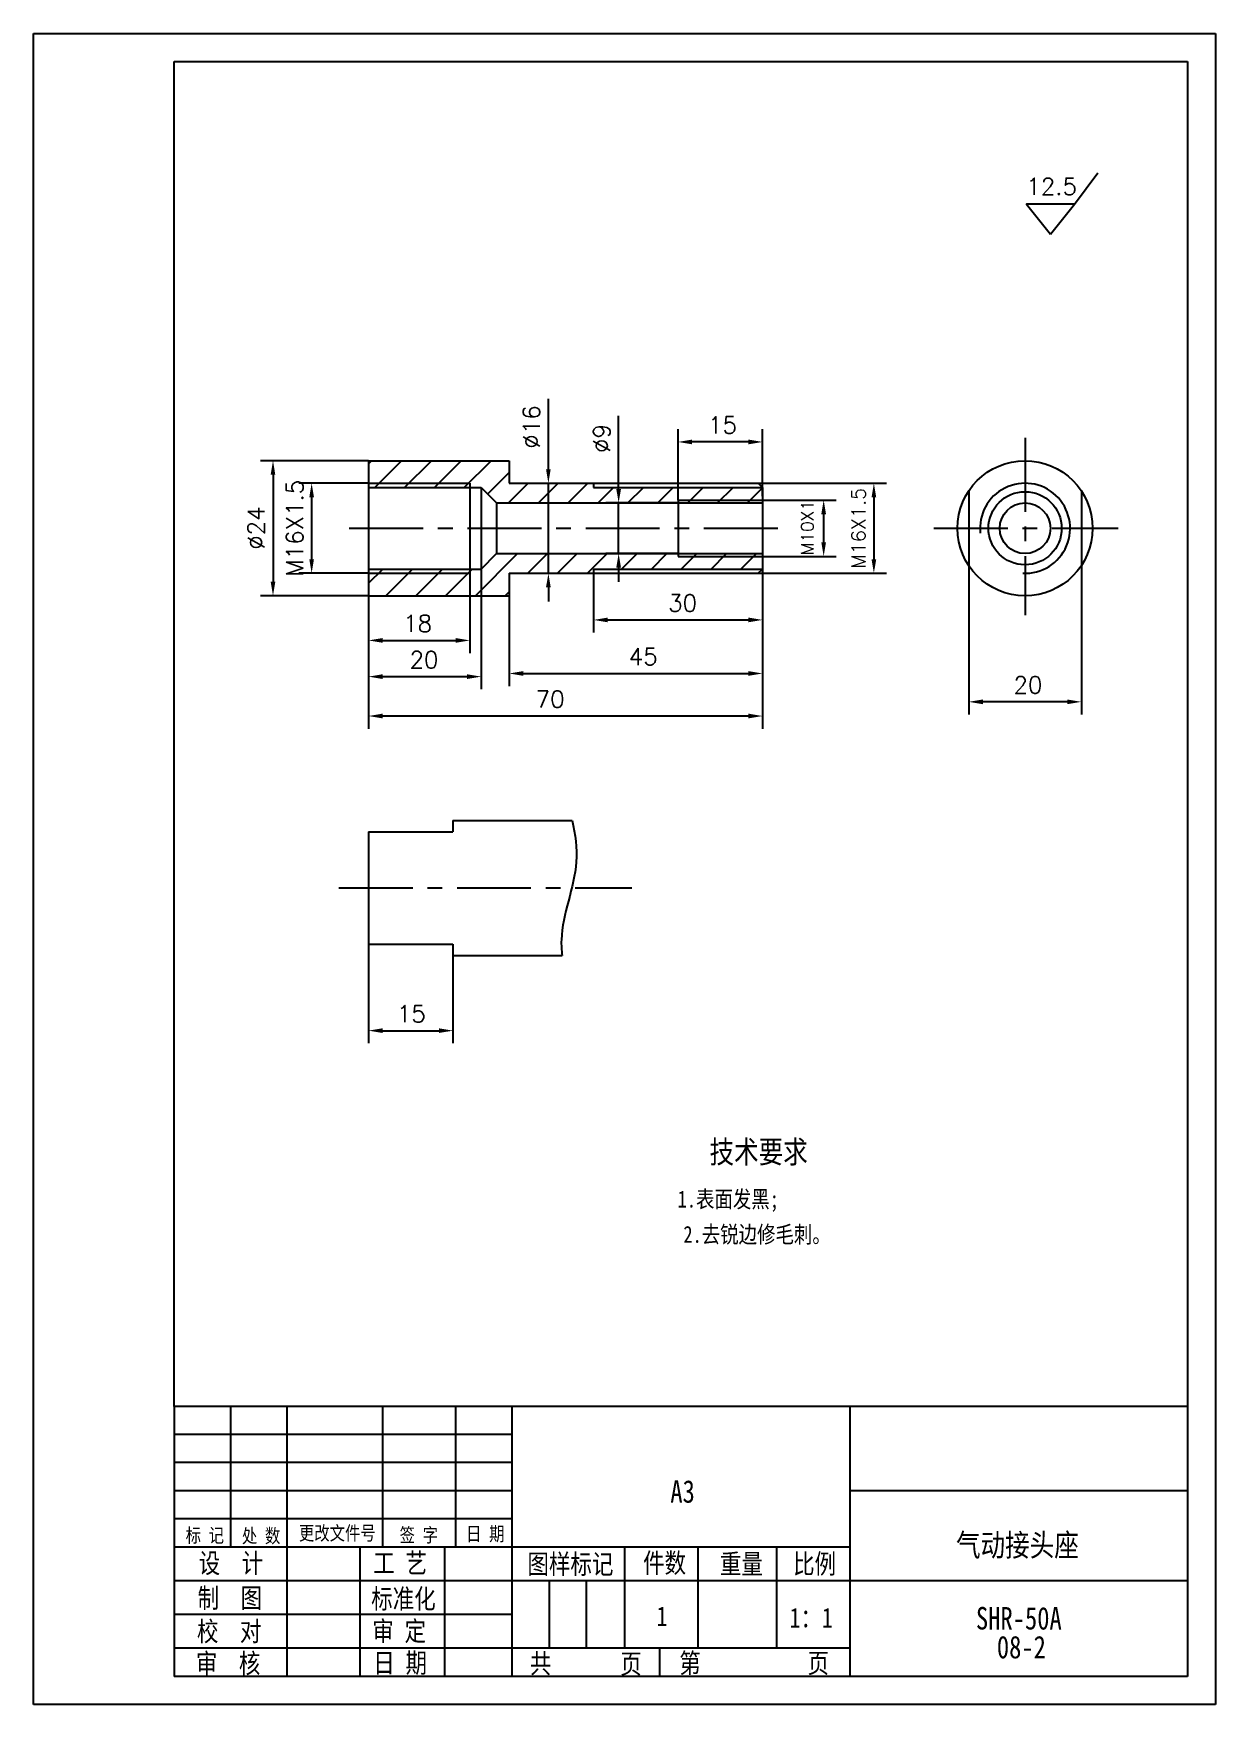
# Model space of a CAD drawing. Extents: x 346 to 556, y 136 to 433.
import ezdxf

# ---------------------------------------------------------------- set-up
doc = ezdxf.new("R2010")
doc.units = 0
doc.header["$LTSCALE"] = 10.5
doc.header["$MEASUREMENT"] = 0
doc.linetypes.add('CENTER', pattern=[2, 1.25, -0.25, 0.25, -0.25])
doc.layers.get('0').update_dxf_attribs({"color": 2, "linetype": 'CONTINUOUS'})
doc.layers.get('DEFPOINTS').update_dxf_attribs({"linetype": 'CONTINUOUS'})
doc.layers.add('PART', color=3, linetype='CONTINUOUS')
doc.layers.add('SMPEN_THICK', color=7, linetype='CONTINUOUS')
doc.styles.add('HZDX', font='', dxfattribs={"width": 0.8, "height": 7.5})
doc.styles.get("Standard").update_dxf_attribs({"font": 'txt.shx', "height": 2.5, "bigfont": 'hzfs.shx'})
doc.styles.get('HZDX').set_extended_font_data('SimSun')
doc.dimstyles.get("Standard").update_dxf_attribs({"dimtxt": 0.18, "dimasz": 0.18, "dimexe": 0.18, "dimexo": 0.0625, "dimgap": 0.09, "dimtad": 0, "dimtih": 1, "dimtoh": 1, "dimdec": 4, "dimzin": 0, "dimdsep": 46, "dimtxsty": 'Standard', "dimcen": 0.09, "dimadec": 0, "dimazin": 0, "dimtfac": 1, "dimtdec": 4, "dimtofl": 0, "dimtmove": 0, "dimatfit": 3, "dimfxl": 1, "dimtolj": 1, "dimtzin": 0, "dimarcsym": 0})

# ---------------------------------------------------------------- blocks, each defined once
blk = doc.blocks.new('*D4')
at = {"color": 2, "linetype": 'ByBlock', "transparency": 16777216}
for p, q in [((423.82, 336.71), (423.82, 322.53)), ((405.82, 332.71), (405.82, 322.53)), ((408.32, 324.78), (421.32, 324.78))]:
    blk.add_line(p, q, dxfattribs=at)
for points in [[(408.32, 325.19), (408.32, 324.36), (405.82, 324.78)], [(421.32, 325.19), (421.32, 324.36), (423.82, 324.78)]]:
    blk.add_solid(points, dxfattribs=at)
at = {"layer": 'DEFPOINTS', "color": 0, "linetype": 'ByBlock', "transparency": 16777216}
for p in [(423.82, 336.71), (405.82, 332.71), (423.82, 324.78)]:
    blk.add_point(p, dxfattribs=at)
at = {"color": 2, "linetype": 'ByBlock', "transparency": 16777216, "insert": (414.56, 327.78), "char_height": 3, "attachment_point": 5}
blk.add_mtext('\\A1;18', dxfattribs=at)
blk = doc.blocks.new('*D5')
at = {"color": 2, "linetype": 'ByBlock', "transparency": 16777216}
for p, q in [((425.82, 338.21), (425.82, 316.09)), ((405.82, 332.71), (405.82, 316.09)), ((408.32, 318.34), (423.32, 318.34))]:
    blk.add_line(p, q, dxfattribs=at)
for points in [[(408.32, 318.76), (408.32, 317.92), (405.82, 318.34)], [(423.32, 318.76), (423.32, 317.92), (425.82, 318.34)]]:
    blk.add_solid(points, dxfattribs=at)
at = {"layer": 'DEFPOINTS', "color": 0, "linetype": 'ByBlock', "transparency": 16777216}
for p in [(425.82, 338.21), (405.82, 332.71), (425.82, 318.34)]:
    blk.add_point(p, dxfattribs=at)
at = {"color": 2, "linetype": 'ByBlock', "transparency": 16777216, "insert": (415.68, 321.34), "char_height": 3, "attachment_point": 5}
blk.add_mtext('\\A1;20', dxfattribs=at)
blk = doc.blocks.new('*D6')
at = {"color": 2, "linetype": 'ByBlock', "transparency": 16777216}
for p, q in [((445.82, 336.71), (445.82, 326.17)), ((475.82, 338.21), (475.82, 326.17)), ((448.32, 328.42), (473.32, 328.42))]:
    blk.add_line(p, q, dxfattribs=at)
for points in [[(448.32, 328.83), (448.32, 328), (445.82, 328.42)], [(473.32, 328.83), (473.32, 328), (475.82, 328.42)]]:
    blk.add_solid(points, dxfattribs=at)
at = {"layer": 'DEFPOINTS', "color": 0, "linetype": 'ByBlock', "transparency": 16777216}
for p in [(445.82, 336.71), (475.82, 338.21), (475.82, 328.42)]:
    blk.add_point(p, dxfattribs=at)
at = {"color": 2, "linetype": 'ByBlock', "transparency": 16777216, "insert": (461.62, 331.42), "char_height": 3, "attachment_point": 5}
blk.add_mtext('\\A1;30', dxfattribs=at)
blk = doc.blocks.new('*D7')
at = {"color": 2, "linetype": 'ByBlock', "transparency": 16777216}
for p, q in [((430.82, 336.71), (430.82, 316.65)), ((475.82, 338.21), (475.82, 316.65)), ((433.32, 318.9), (473.32, 318.9))]:
    blk.add_line(p, q, dxfattribs=at)
for points in [[(433.32, 319.32), (433.32, 318.48), (430.82, 318.9)], [(473.32, 319.32), (473.32, 318.48), (475.82, 318.9)]]:
    blk.add_solid(points, dxfattribs=at)
at = {"layer": 'DEFPOINTS', "color": 0, "linetype": 'ByBlock', "transparency": 16777216}
for p in [(430.82, 336.71), (475.82, 338.21), (475.82, 318.9)]:
    blk.add_point(p, dxfattribs=at)
at = {"color": 2, "linetype": 'ByBlock', "transparency": 16777216, "insert": (454.62, 321.9), "char_height": 3, "attachment_point": 5}
blk.add_mtext('\\A1;45', dxfattribs=at)
blk = doc.blocks.new('*D8')
at = {"color": 2, "linetype": 'ByBlock', "transparency": 16777216}
for p, q in [((475.82, 338.21), (475.82, 309.09)), ((405.82, 332.71), (405.82, 309.09)), ((473.32, 311.34), (408.32, 311.34))]:
    blk.add_line(p, q, dxfattribs=at)
for points in [[(408.32, 311.76), (408.32, 310.92), (405.82, 311.34)], [(473.32, 311.76), (473.32, 310.92), (475.82, 311.34)]]:
    blk.add_solid(points, dxfattribs=at)
at = {"layer": 'DEFPOINTS', "color": 0, "linetype": 'ByBlock', "transparency": 16777216}
for p in [(475.82, 338.21), (405.82, 332.71), (405.82, 311.34)]:
    blk.add_point(p, dxfattribs=at)
at = {"color": 2, "linetype": 'ByBlock', "transparency": 16777216, "insert": (438.09, 314.34), "char_height": 3, "attachment_point": 5}
blk.add_mtext('\\A1;70', dxfattribs=at)
blk = doc.blocks.new('*D9')
at = {"color": 2, "linetype": 'ByBlock', "transparency": 16777216}
for p, q in [((460.82, 349.71), (460.82, 362.3)), ((473.32, 360.05), (463.32, 360.05)), ((475.82, 350.44), (475.82, 362.3))]:
    blk.add_line(p, q, dxfattribs=at)
for points in [[(463.32, 360.47), (463.32, 359.63), (460.82, 360.05)], [(473.32, 360.47), (473.32, 359.63), (475.82, 360.05)]]:
    blk.add_solid(points, dxfattribs=at)
at = {"layer": 'DEFPOINTS', "color": 0, "linetype": 'ByBlock', "transparency": 16777216}
for p in [(460.82, 360.05), (460.82, 349.71), (475.82, 350.44)]:
    blk.add_point(p, dxfattribs=at)
at = {"color": 2, "linetype": 'ByBlock', "transparency": 16777216, "insert": (468.71, 363.05), "char_height": 3, "attachment_point": 5}
blk.add_mtext('\\A1;15', dxfattribs=at)
blk = doc.blocks.new('*D10')
at = {"color": 2, "linetype": 'ByBlock', "transparency": 16777216}
for p, q in [((512.46, 338.08), (512.46, 311.61)), ((532.46, 338.08), (532.46, 311.61)), ((529.96, 313.86), (514.96, 313.86))]:
    blk.add_line(p, q, dxfattribs=at)
for points in [[(514.96, 314.28), (514.96, 313.44), (512.46, 313.86)], [(529.96, 314.28), (529.96, 313.44), (532.46, 313.86)]]:
    blk.add_solid(points, dxfattribs=at)
at = {"layer": 'DEFPOINTS', "color": 0, "linetype": 'ByBlock', "transparency": 16777216}
for p in [(512.46, 338.08), (532.46, 338.08), (512.46, 313.86)]:
    blk.add_point(p, dxfattribs=at)
at = {"color": 2, "linetype": 'ByBlock', "transparency": 16777216, "insert": (522.97, 316.86), "char_height": 3, "attachment_point": 5}
blk.add_mtext('\\A1;20', dxfattribs=at)
blk = doc.blocks.new('*D11')
at = {"color": 2, "linetype": 'ByBlock', "transparency": 16777216}
for p, q in [((405.82, 270.78), (405.82, 253.17)), ((420.82, 268.78), (420.82, 253.17)), ((408.32, 255.42), (418.32, 255.42))]:
    blk.add_line(p, q, dxfattribs=at)
for points in [[(408.32, 255.84), (408.32, 255.01), (405.82, 255.42)], [(418.32, 255.84), (418.32, 255.01), (420.82, 255.42)]]:
    blk.add_solid(points, dxfattribs=at)
at = {"layer": 'DEFPOINTS', "color": 0, "linetype": 'ByBlock', "transparency": 16777216}
for p in [(405.82, 270.78), (420.82, 268.78), (420.82, 255.42)]:
    blk.add_point(p, dxfattribs=at)
at = {"color": 2, "linetype": 'ByBlock', "transparency": 16777216, "insert": (413.44, 258.42), "char_height": 3, "attachment_point": 5}
blk.add_mtext('\\A1;15', dxfattribs=at)
blk = doc.blocks.new('*D12')
at = {"color": 2, "linetype": 'ByBlock', "transparency": 16777216}
for p, q in [((405.82, 352.71), (393.47, 352.71)), ((395.72, 350.21), (395.72, 339.21)), ((405.82, 336.71), (393.47, 336.71))]:
    blk.add_line(p, q, dxfattribs=at)
for points in [[(395.31, 350.21), (396.14, 350.21), (395.72, 352.71)], [(395.31, 339.21), (396.14, 339.21), (395.72, 336.71)]]:
    blk.add_solid(points, dxfattribs=at)
at = {"layer": 'DEFPOINTS', "color": 0, "linetype": 'ByBlock', "transparency": 16777216}
for p in [(405.82, 352.71), (395.72, 336.71), (405.82, 336.71)]:
    blk.add_point(p, dxfattribs=at)
at = {"color": 2, "linetype": 'ByBlock', "transparency": 16777216, "insert": (392.72, 344.71), "char_height": 3, "attachment_point": 5, "rotation": 90}
blk.add_mtext('\\A1;M16X1.5', dxfattribs=at)
blk = doc.blocks.new('*D13')
at = {"color": 2, "linetype": 'ByBlock', "transparency": 16777216}
for p, q in [((405.82, 356.71), (386.61, 356.71)), ((388.86, 354.21), (388.86, 335.21)), ((405.82, 332.71), (386.61, 332.71))]:
    blk.add_line(p, q, dxfattribs=at)
for points in [[(388.44, 354.21), (389.27, 354.21), (388.86, 356.71)], [(388.44, 335.21), (389.27, 335.21), (388.86, 332.71)]]:
    blk.add_solid(points, dxfattribs=at)
at = {"layer": 'DEFPOINTS', "color": 0, "linetype": 'ByBlock', "transparency": 16777216}
for p in [(405.82, 356.71), (388.86, 332.71), (405.82, 332.71)]:
    blk.add_point(p, dxfattribs=at)
at = {"color": 2, "linetype": 'ByBlock', "transparency": 16777216, "insert": (385.86, 344.74), "char_height": 3, "attachment_point": 5, "rotation": 90}
blk.add_mtext('\\A1;∅24', dxfattribs=at)
blk = doc.blocks.new('*D14')
at = {"color": 2, "linetype": 'ByBlock', "transparency": 16777216}
for p, q in [((474.32, 352.71), (497.85, 352.71)), ((495.6, 350.21), (495.6, 339.21)), ((474.32, 336.71), (497.85, 336.71))]:
    blk.add_line(p, q, dxfattribs=at)
for points in [[(495.19, 350.21), (496.02, 350.21), (495.6, 352.71)], [(495.19, 339.21), (496.02, 339.21), (495.6, 336.71)]]:
    blk.add_solid(points, dxfattribs=at)
at = {"layer": 'DEFPOINTS', "color": 0, "linetype": 'ByBlock', "transparency": 16777216}
for p in [(474.32, 352.71), (474.32, 336.71), (495.6, 336.71)]:
    blk.add_point(p, dxfattribs=at)
at = {"color": 2, "linetype": 'ByBlock', "transparency": 16777216, "insert": (492.85, 344.71), "char_height": 2.5, "attachment_point": 5, "rotation": 90}
blk.add_mtext('\\A1;M16X1.5', dxfattribs=at)
blk = doc.blocks.new('*D15')
at = {"color": 2, "linetype": 'ByBlock', "transparency": 16777216}
for p, q in [((437.78, 355.21), (437.78, 367.71)), ((430.82, 352.71), (440.03, 352.71)), ((437.78, 336.71), (437.78, 352.71)), ((430.82, 336.71), (440.03, 336.71)), ((437.78, 334.21), (437.78, 331.71))]:
    blk.add_line(p, q, dxfattribs=at)
for points in [[(437.36, 355.21), (438.19, 355.21), (437.78, 352.71)], [(437.36, 334.21), (438.19, 334.21), (437.78, 336.71)]]:
    blk.add_solid(points, dxfattribs=at)
at = {"layer": 'DEFPOINTS', "color": 0, "linetype": 'ByBlock', "transparency": 16777216}
for p in [(430.82, 352.71), (437.78, 352.71), (430.82, 336.71)]:
    blk.add_point(p, dxfattribs=at)
at = {"color": 2, "linetype": 'ByBlock', "transparency": 16777216, "insert": (434.78, 362.71), "char_height": 3, "attachment_point": 5, "rotation": 90}
blk.add_mtext('\\A1;∅16', dxfattribs=at)
blk = doc.blocks.new('*D16')
at = {"color": 2, "linetype": 'ByBlock', "transparency": 16777216}
for p, q in [((450.26, 351.71), (450.26, 364.66)), ((460.82, 349.21), (448.01, 349.21)), ((450.26, 340.21), (450.26, 349.21)), ((460.82, 340.21), (448.01, 340.21)), ((450.26, 337.71), (450.26, 335.21))]:
    blk.add_line(p, q, dxfattribs=at)
for points in [[(449.84, 351.71), (450.68, 351.71), (450.26, 349.21)], [(449.84, 337.71), (450.68, 337.71), (450.26, 340.21)]]:
    blk.add_solid(points, dxfattribs=at)
at = {"layer": 'DEFPOINTS', "color": 0, "linetype": 'ByBlock', "transparency": 16777216}
for p in [(460.82, 349.21), (450.26, 340.21), (460.82, 340.21)]:
    blk.add_point(p, dxfattribs=at)
at = {"color": 2, "linetype": 'ByBlock', "transparency": 16777216, "insert": (447.26, 360.66), "char_height": 3, "attachment_point": 5, "rotation": 90}
blk.add_mtext('\\A1;∅9', dxfattribs=at)

msp = doc.modelspace()

# ---------------------------------------------------------------- hatches: boundary and pattern name
at = {"layer": 'SMPEN_THICK'}
h = msp.add_hatch(dxfattribs=at)
h.set_pattern_fill('ANSI31', color=256, scale=30, style=0)
h.set_pattern_definition([(45, (7.2487, 0), (-2.65165, 2.65165), [])])
h.paths.add_polyline_path([(405.8214, 356.70963), (405.8214, 352.70963), (423.8214, 352.70963), (423.8214, 351.95963), (425.8214, 351.95963), (428.5714, 349.20963), (460.8214, 349.20963), (460.8214, 349.70963), (475.8214, 349.70963), (475.8214, 351.95963), (445.8214, 351.95963), (445.8214, 352.70963), (430.8214, 352.70963), (430.8214, 356.70963)])
h.paths.add_polyline_path([(460.8214, 349.70963), (460.8214, 349.20963), (475.8214, 349.20963), (475.8214, 349.70963)])
h.paths.add_polyline_path([(460.8214, 340.20963), (460.8214, 339.70963), (475.8214, 339.70963), (475.8214, 340.20963)], flags=16)
h.paths.add_polyline_path([(428.5714, 340.20963), (425.8214, 337.45963), (423.8214, 337.45963), (423.8214, 336.70963), (405.8214, 336.70963), (405.8214, 332.70963), (430.8214, 332.70963), (430.8214, 336.70963), (445.8214, 336.70963), (445.8214, 337.45963), (475.8214, 337.45963), (475.8214, 339.70963), (460.8214, 339.70963), (460.8214, 340.20963)])
h.paths.add_polyline_path([(423.8214, 336.70963), (423.8214, 337.45963), (405.8214, 337.45963), (405.8214, 336.70963)], flags=16)
h.paths.add_polyline_path([(405.8214, 352.70963), (405.8214, 351.95963), (423.8214, 351.95963), (423.8214, 352.70963)], flags=16)

# ---------------------------------------------------------------- linework, layer by layer
at = {"color": 2, "linetype": 'ByBlock'}
for p, q in [((475.8214, 349.70963), (488.93088, 349.70963)), ((486.68088, 347.20963), (486.68088, 342.20963)), ((475.8214, 339.70963), (488.93088, 339.70963))]:
    msp.add_line(p, q, dxfattribs=at)
msp.add_solid([(486.26421, 347.20963), (487.09754, 347.20963), (486.68088, 349.70963)], dxfattribs=at)
at = {"layer": 'DEFPOINTS', "color": 0, "linetype": 'ByBlock'}
for p in [(475.8214, 349.70963), (475.8214, 339.70963), (486.68088, 339.70963)]:
    msp.add_point(p, dxfattribs=at)
at = {"layer": 'PART', "linetype": 'Continuous'}
for p, q in [((346.30103, 432.65178), (556.30103, 432.65178)), ((556.30103, 432.65178), (556.30103, 135.65178)), ((405.8214, 352.70963), (423.8214, 352.70963)), ((423.8214, 352.70963), (423.8214, 336.70963)), ((445.8214, 352.70963), (445.8214, 351.95963)), ((445.8214, 351.95963), (475.8214, 351.95963)), ((460.8214, 349.70963), (475.8214, 349.70963)), ((460.8214, 349.70963), (460.8214, 339.70963)), ((460.8214, 339.70963), (475.8214, 339.70963)), ((405.8214, 336.70963), (423.8214, 336.70963)), ((445.8214, 337.45963), (445.8214, 336.70963)), ((445.8214, 337.45963), (475.8214, 337.45963)), ((551.30103, 188.65178), (371.30103, 188.65178)), ((381.30103, 188.65178), (381.30103, 163.65178)), ((391.30103, 188.65178), (391.30103, 140.65178)), ((408.30103, 188.65178), (408.30103, 163.65178)), ((421.30103, 188.65178), (421.30103, 163.65178)), ((431.30103, 188.65178), (431.30103, 140.65178)), ((491.30103, 188.65178), (491.30103, 140.65178)), ((551.30103, 173.65178), (491.30103, 173.65178)), ((404.30103, 163.65178), (404.30103, 140.65178)), ((419.30103, 163.65178), (419.30103, 140.65178)), ((451.30103, 163.65178), (451.30103, 145.65178)), ((464.30103, 163.65178), (464.30103, 145.65178)), ((478.30103, 163.65178), (478.30103, 145.65178)), ((437.90103, 157.65178), (437.90103, 145.65178)), ((444.50103, 157.65178), (444.50103, 145.65178)), ((551.30103, 157.65178), (491.30103, 157.65178)), ((457.51289, 145.65178), (457.51289, 140.65178)), ((556.30103, 135.65178), (346.30103, 135.65178))]:
    msp.add_line(p, q, dxfattribs=at)
at = {"layer": 'PART', "color": 5, "linetype": 'Continuous'}
for p, q in [((371.30103, 427.65178), (551.30103, 427.65178)), ((551.30103, 427.65178), (551.30103, 140.65178)), ((405.8214, 356.70963), (405.8214, 332.70963)), ((405.8214, 356.70963), (430.8214, 356.70963)), ((430.8214, 356.70963), (430.8214, 352.70963)), ((405.8214, 351.95963), (425.8214, 351.95963)), ((425.8214, 351.95963), (425.8214, 337.45963)), ((425.8214, 351.95963), (428.5714, 349.20963)), ((430.8214, 352.70963), (475.0714, 352.70963)), ((475.0714, 352.70963), (475.8214, 351.95963)), ((475.8214, 351.95963), (475.8214, 337.45963)), ((512.45925, 351.34288), (512.45925, 338.07638)), ((532.45925, 351.34288), (532.45925, 338.07638)), ((428.5714, 349.20963), (475.8214, 349.20963)), ((428.5714, 349.20963), (428.5714, 340.20963)), ((425.8214, 337.45963), (428.5714, 340.20963)), ((428.5714, 340.20963), (475.8214, 340.20963)), ((405.8214, 337.45963), (425.8214, 337.45963)), ((430.8214, 336.70963), (475.0714, 336.70963)), ((430.8214, 336.70963), (430.8214, 332.70963)), ((475.0714, 336.70963), (475.8214, 337.45963)), ((405.8214, 332.70963), (430.8214, 332.70963)), ((420.8214, 292.77591), (420.8214, 290.77591)), ((420.8214, 292.77591), (441.98345, 292.77591)), ((405.8214, 290.77591), (405.8214, 270.77591)), ((405.8214, 290.77591), (420.8214, 290.77591)), ((405.8214, 270.77591), (420.8214, 270.77591)), ((420.8214, 270.77591), (420.8214, 268.77591)), ((420.8214, 268.77591), (440.22707, 268.77591)), ((371.30103, 188.65178), (371.30103, 140.65178)), ((551.30103, 140.65178), (371.30103, 140.65178))]:
    msp.add_line(p, q, dxfattribs=at)
for radius in [12, 6.5, 4.5]:
    msp.add_circle((522.45925, 344.70963), radius, dxfattribs=at)
at = {"layer": 'SMPEN_THICK', "color": 3}
msp.add_line((346.30103, 135.65178), (346.30103, 432.65178), dxfattribs=at)
at = {"layer": 'SMPEN_THICK', "color": 5}
msp.add_line((371.30103, 188.65178), (371.30103, 427.65178), dxfattribs=at)
at = {"layer": 'SMPEN_THICK'}
for p, q in [((531.25291, 402.31159), (535.35817, 407.87356)), ((431.30103, 183.65178), (371.30103, 183.65178)), ((431.30103, 178.65178), (371.30103, 178.65178)), ((431.30103, 173.65178), (371.30103, 173.65178)), ((431.30103, 168.65178), (371.30103, 168.65178)), ((491.30103, 163.65178), (371.30103, 163.65178)), ((491.30103, 157.65178), (371.30103, 157.65178)), ((431.30103, 151.65178), (371.30103, 151.65178)), ((491.30103, 145.65178), (371.30103, 145.65178))]:
    msp.add_line(p, q, dxfattribs=at)
at = {"layer": 'SMPEN_THICK', "linetype": 'CENTER'}
for p, q in [((522.45925, 360.76178), (522.45925, 329.24024)), ((402.40891, 344.70963), (478.61426, 344.70963)), ((506.24916, 344.70963), (539.0053, 344.70963)), ((400.54964, 280.77591), (452.60833, 280.77591))]:
    msp.add_line(p, q, dxfattribs=at)
at = {"layer": 'SMPEN_THICK'}
msp.add_lwpolyline([(526.99129, 396.94853), (531.25291, 402.31159), (522.72968, 402.31159)], close=True, dxfattribs=at)
msp.add_arc((522.45925, 344.70963), 8, 267.2198273, 186.3800435, dxfattribs=at)
msp.add_open_spline([(441.98345, 292.77591), (442.56153, 290.32449), (443.53424, 283.25528), (439.80786, 275.15116), (440.10512, 269.70461), (440.22707, 268.77591)], degree=3, knots=[6.585691178, 6.585691178, 6.585691178, 6.585691178, 14.07799344, 28.155987568, 31.066323168, 31.066323168, 31.066323168, 31.066323168], dxfattribs=at)
msp.add_solid([(486.26421, 342.20963), (487.09754, 342.20963), (486.68088, 339.70963)], dxfattribs=at)

# ---------------------------------------------------------------- texts
at = {"color": 2, "linetype": 'ByBlock', "insert": (527.18173, 405.4551), "char_height": 3, "attachment_point": 5}
msp.add_mtext('12.5', dxfattribs=at)
at = {"layer": 'SMPEN_THICK', "style": 'HZDX', "width": 0.8}
for s, height, p in [('A3', 4, (459.44373, 171.52958)), ('标 记', 2.5, (373.34692, 164.47542)), ('处 数', 2.5, (383.34318, 164.39536)), ('更改文件号', 2.5, (393.46526, 164.87258)), ('签 字', 2.5, (411.34846, 164.53438)), ('日 期', 2.5, (423.15996, 164.74967)), ('气动接头座', 4, (510.18585, 162.00786)), ('设  计', 3.5, (375.66172, 159.03368)), ('工 艺', 3.5, (406.6667, 159.04492)), ('图样标记', 3.5, (434.0591, 158.8725)), ('件数', 3.5, (454.60179, 159.07828)), ('重量', 3.5, (468.24714, 158.89533)), ('比例', 3.5, (481.25205, 158.91815)), ('制  图', 3.5, (375.47868, 152.84857)), ('标准化', 3.5, (406.30063, 152.71127)), ('1', 3.5, (457.01065, 149.60195)), ('1：1', 3.5, (480.64522, 149.34093)), ('SHR-50A', 4, (513.73595, 148.99236)), ('校  对', 3.5, (375.35291, 146.92646)), ('审 定', 3.5, (406.5065, 146.96676)), ('08-2', 4, (517.45343, 143.86783)), ('审  核', 3.5, (375.16988, 141.23295)), ('日 期', 3.5, (406.67442, 141.31124)), ('共', 3.5, (434.49367, 141.2203)), ('页', 3.5, (450.5529, 141.14024)), ('第', 3.5, (461.02976, 141.26595)), ('页', 3.5, (483.82648, 141.26595))]:
    msp.add_text(s, height=height, dxfattribs=at).set_placement(p)
at = {"layer": 'SMPEN_THICK', "insert": (483.80385, 344.81701), "char_height": 2.2, "attachment_point": 5, "rotation": 90}
msp.add_mtext('\\A1;M10X1', dxfattribs=at)
at = {"layer": 'SMPEN_THICK', "attachment_point": 5, "style": 'HZDX'}
for s, insert, char_height in [('\\f仿宋_GB2312|b0|i0|c134|p49;技术要求', (475.12617, 233.65863), 4), ('\\f仿宋_GB2312|b0|i0|c134|p49;1.表面发黑;', (469.73677, 225.09781), 3), ('\\f仿宋_GB2312|b0|i0|c134|p49;2.去锐边修毛刺。', (474.85321, 219.04725), 3)]:
    msp.add_mtext(s, dxfattribs=dict(at, insert=insert, char_height=char_height))

# ---------------------------------------------------------------- dimensions: what is measured, and where the dimension line sits
at = {"layer": 'SMPEN_THICK'}
for base, p1, p2, text, picture, middle in [((437.77716, 352.70963), (430.8214, 336.70963), (430.8214, 352.70963), '%%c<>', '*D15', (437.77716, 362.70963)), ((450.26056, 340.20963), (460.8214, 349.20963), (460.8214, 340.20963), '%%c<>', '*D16', (450.26056, 360.65541)), ((388.85814, 332.70963), (405.8214, 356.70963), (405.8214, 332.70963), '%%c<>', '*D13', (388.85814, 344.74321)), ((395.722, 336.70963), (405.8214, 352.70963), (405.8214, 336.70963), 'M<>X1.5', '*D12', (395.722, 344.70963)), ((495.60366, 336.70963), (474.3214, 352.70963), (474.3214, 336.70963), 'M<>X1.5', '*D14', (495.60366, 344.70963))]:
    dim = msp.add_linear_dim(base=base, p1=p1, p2=p2, angle=90, text=text, dimstyle='Standard', override={"dimtxt": 5, "dimasz": 2.5, "dimexe": 2.25, "dimexo": 0, "dimgap": 1.5, "dimtad": 1, "dimtih": 0, "dimtoh": 0, "dimzin": 8, "dimclrd": 2, "dimclre": 2, "dimclrt": 2, "dimtm": 0.115, "dimtfac": 0.66667, "dimtofl": 1, "dimatfit": 1, "dimtvp": 5, "dimtzin": 8}, dxfattribs=at)
    dim.commit()
    dim.dimension.update_dxf_attribs({"geometry": picture, "text_midpoint": middle, "dimtype": 160})
for base, p1, p2, picture, middle in [((460.8214, 360.05095), (475.8214, 350.44266), (460.8214, 349.70963), '*D9', (468.71225, 360.05095)), ((425.8214, 318.33871), (405.8214, 332.70963), (425.8214, 338.20963), '*D5', (415.67955, 318.33871)), ((405.8214, 311.34001), (475.8214, 338.20963), (405.8214, 332.70963), '*D8', (438.09054, 311.34001)), ((423.8214, 324.77751), (405.8214, 332.70963), (423.8214, 336.70963), '*D4', (414.559, 324.77751)), ((475.8214, 318.89861), (430.8214, 336.70963), (475.8214, 338.20963), '*D7', (454.61864, 318.89861)), ((475.8214, 328.41683), (445.8214, 336.70963), (475.8214, 338.20963), '*D6', (461.62208, 328.41683)), ((512.45925, 313.85954), (532.45925, 338.07638), (512.45925, 338.07638), '*D10', (522.97217, 313.85954)), ((420.8214, 255.4227), (405.8214, 270.77591), (420.8214, 268.77591), '*D11', (413.43845, 255.4227))]:
    dim = msp.add_linear_dim(base=base, p1=p1, p2=p2, dimstyle='Standard', override={"dimtxt": 5, "dimasz": 2.5, "dimexe": 2.25, "dimexo": 0, "dimgap": 1.5, "dimtad": 1, "dimtih": 0, "dimtoh": 0, "dimzin": 8, "dimclrd": 2, "dimclre": 2, "dimclrt": 2, "dimtm": 0.115, "dimtfac": 0.66667, "dimtofl": 1, "dimatfit": 1, "dimtvp": 5, "dimtzin": 8}, dxfattribs=at)
    dim.commit()
    dim.dimension.update_dxf_attribs({"geometry": picture, "text_midpoint": middle, "dimtype": 160})

doc.saveas('drawing.dxf')
